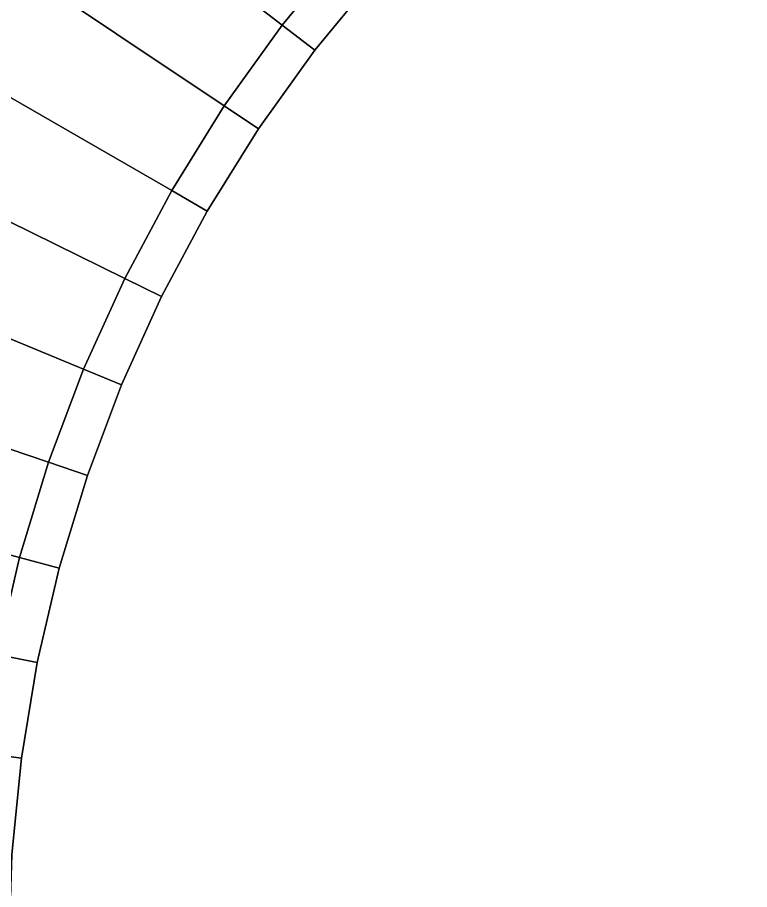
# Model space of a CAD drawing. Header units: inches. Extents: x -21257 to 11444, y 0 to 8704.
# Drawn here: x 6423.02 to 6440.81, y 1250.35 to 1271.56 of the extents above; entities that cross this region are included whole.
import ezdxf

# ---------------------------------------------------------------- set-up
doc = ezdxf.new("R2010")
doc.units = ezdxf.units.IN
doc.header["$MEASUREMENT"] = 0
for name, color, linetype in [('600-CONV-LAYOUT-LOWER', 3, 'Continuous'), ('HYFRAMES', 7, 'Continuous'), ('HYSURFACE', 7, 'Continuous')]:
    doc.layers.add(name, color=color, linetype=linetype)

# ---------------------------------------------------------------- blocks, each defined once
blk = doc.blocks.new('*U25')
at = {"layer": 'HYFRAMES', "color": 0}
mesh = blk.add_polyface(dxfattribs=at)
corners = [(0, 12, -0.312), (3.924, 11.872, -0.75), (7.832, 11.487, -1.188), (11.705, 10.847, -1.625), (15.529, 9.956, -2.062), (19.286, 8.816, -2.5), (22.961, 7.433, -2.938), (26.537, 5.812, -3.375), (30, 3.962, -3.812), (33.334, 1.888, -4.25), (36.526, -0.399, -4.688), (39.561, -2.89, -5.125), (42.426, -5.574, -5.562), (45.11, -8.439, -6), (47.601, -11.474, -6.438), (49.888, -14.666, -6.875), (51.962, -18, -7.312), (0, 11, -0.312), (3.859, 10.874, -0.75), (7.701, 10.495, -1.188), (11.51, 9.866, -1.625), (15.27, 8.99, -2.062), (18.965, 7.869, -2.5), (22.578, 6.509, -2.938), (26.095, 4.915, -3.375), (29.5, 3.095, -3.812), (32.779, 1.057, -4.25), (35.917, -1.192, -4.688), (38.901, -3.641, -5.125), (41.719, -6.281, -5.562), (44.359, -9.099, -6), (46.808, -12.083, -6.438), (49.057, -15.221, -6.875), (51.095, -18.5, -7.312), (0, 11, -2.812), (3.859, 10.874, -3.25), (7.701, 10.495, -3.688), (11.51, 9.866, -4.125), (15.27, 8.99, -4.562), (18.965, 7.869, -5), (22.578, 6.509, -5.438), (26.095, 4.915, -5.875), (29.5, 3.095, -6.312), (32.779, 1.057, -6.75), (35.917, -1.192, -7.188), (38.901, -3.641, -7.625), (41.719, -6.281, -8.062), (44.359, -9.099, -8.5), (46.808, -12.083, -8.938), (49.057, -15.221, -9.375), (51.095, -18.5, -9.812), (0, 12, -2.812), (3.924, 11.872, -3.25), (7.832, 11.487, -3.688), (11.705, 10.847, -4.125), (15.529, 9.956, -4.562), (19.286, 8.816, -5), (22.961, 7.433, -5.438), (26.537, 5.812, -5.875), (30, 3.962, -6.312), (33.334, 1.888, -6.75), (36.526, -0.399, -7.188), (39.561, -2.89, -7.625), (42.426, -5.574, -8.062), (45.11, -8.439, -8.5), (47.601, -11.474, -8.938), (49.888, -14.666, -9.375), (51.962, -18, -9.812)]
mesh.append_faces([[corners[k] for k in face] for face in [(49, 66, 67, 50), (32, 49, 50, 33), (15, 32, 33, 16)]], dxfattribs={"vtx0": -1, "color": 0})
mesh.append_faces([[corners[k] for k in face] for face in [(48, 65, 66, 49), (47, 64, 65, 48), (46, 63, 64, 47), (45, 62, 63, 46), (44, 61, 62, 45), (43, 60, 61, 44), (42, 59, 60, 43), (41, 58, 59, 42), (40, 57, 58, 41), (39, 56, 57, 40), (38, 55, 56, 39), (37, 54, 55, 38), (36, 53, 54, 37), (35, 52, 53, 36), (31, 48, 49, 32), (30, 47, 48, 31), (29, 46, 47, 30), (28, 45, 46, 29), (27, 44, 45, 28), (26, 43, 44, 27), (25, 42, 43, 26), (24, 41, 42, 25), (23, 40, 41, 24), (22, 39, 40, 23), (21, 38, 39, 22), (20, 37, 38, 21), (19, 36, 37, 20), (18, 35, 36, 19), (14, 31, 32, 15), (13, 30, 31, 14), (12, 29, 30, 13), (11, 28, 29, 12), (10, 27, 28, 11), (9, 26, 27, 10), (8, 25, 26, 9), (7, 24, 25, 8), (6, 23, 24, 7), (5, 22, 23, 6), (4, 21, 22, 5), (3, 20, 21, 4), (2, 19, 20, 3), (1, 18, 19, 2)]], dxfattribs={"vtx0": -1, "vtx2": -1, "color": 0})
mesh.append_faces([[corners[k] for k in face] for face in [(34, 51, 52, 35), (17, 34, 35, 18), (0, 17, 18, 1)]], dxfattribs={"vtx2": -1, "color": 0})
mesh = blk.add_polyface(dxfattribs=at)
corners = [(0, -12, -0.312), (2.355, -12.077, -0.75), (4.699, -12.308, -1.188), (7.023, -12.692, -1.625), (9.317, -13.227, -2.062), (11.572, -13.911, -2.5), (13.777, -14.74, -2.938), (15.922, -15.713, -3.375), (18, -16.823, -3.812), (20.001, -18.067, -4.25), (21.915, -19.439, -4.688), (23.736, -20.934, -5.125), (25.456, -22.544, -5.562), (27.066, -24.264, -6), (28.561, -26.085, -6.438), (29.933, -27.999, -6.875), (31.177, -30, -7.312), (0, -11, -0.312), (2.42, -11.079, -0.75), (4.829, -11.317, -1.188), (7.218, -11.711, -1.625), (9.576, -12.261, -2.062), (11.893, -12.964, -2.5), (14.159, -13.816, -2.938), (16.365, -14.816, -3.375), (18.5, -15.957, -3.812), (20.556, -17.236, -4.25), (22.524, -18.646, -4.688), (24.396, -20.182, -5.125), (26.163, -21.837, -5.562), (27.818, -23.604, -6), (29.354, -25.476, -6.438), (30.764, -27.444, -6.875), (32.043, -29.5, -7.312), (0, -11, -2.812), (2.42, -11.079, -3.25), (4.829, -11.317, -3.688), (7.218, -11.711, -4.125), (9.576, -12.261, -4.562), (11.893, -12.964, -5), (14.159, -13.816, -5.438), (16.365, -14.816, -5.875), (18.5, -15.957, -6.312), (20.556, -17.236, -6.75), (22.524, -18.646, -7.188), (24.396, -20.182, -7.625), (26.163, -21.837, -8.062), (27.818, -23.604, -8.5), (29.354, -25.476, -8.938), (30.764, -27.444, -9.375), (32.043, -29.5, -9.812), (0, -12, -2.812), (2.355, -12.077, -3.25), (4.699, -12.308, -3.688), (7.023, -12.692, -4.125), (9.317, -13.227, -4.562), (11.572, -13.911, -5), (13.777, -14.74, -5.438), (15.922, -15.713, -5.875), (18, -16.823, -6.312), (20.001, -18.067, -6.75), (21.915, -19.439, -7.188), (23.736, -20.934, -7.625), (25.456, -22.544, -8.062), (27.066, -24.264, -8.5), (28.561, -26.085, -8.938), (29.933, -27.999, -9.375), (31.177, -30, -9.812)]
mesh.append_faces([[corners[k] for k in face] for face in [(49, 66, 67, 50), (32, 49, 50, 33), (15, 32, 33, 16)]], dxfattribs={"vtx0": -1, "color": 0})
mesh.append_faces([[corners[k] for k in face] for face in [(48, 65, 66, 49), (47, 64, 65, 48), (46, 63, 64, 47), (45, 62, 63, 46), (44, 61, 62, 45), (43, 60, 61, 44), (42, 59, 60, 43), (41, 58, 59, 42), (40, 57, 58, 41), (39, 56, 57, 40), (38, 55, 56, 39), (37, 54, 55, 38), (36, 53, 54, 37), (35, 52, 53, 36), (31, 48, 49, 32), (30, 47, 48, 31), (29, 46, 47, 30), (28, 45, 46, 29), (27, 44, 45, 28), (26, 43, 44, 27), (25, 42, 43, 26), (24, 41, 42, 25), (23, 40, 41, 24), (22, 39, 40, 23), (21, 38, 39, 22), (20, 37, 38, 21), (19, 36, 37, 20), (18, 35, 36, 19), (14, 31, 32, 15), (13, 30, 31, 14), (12, 29, 30, 13), (11, 28, 29, 12), (10, 27, 28, 11), (9, 26, 27, 10), (8, 25, 26, 9), (7, 24, 25, 8), (6, 23, 24, 7), (5, 22, 23, 6), (4, 21, 22, 5), (3, 20, 21, 4), (2, 19, 20, 3), (1, 18, 19, 2)]], dxfattribs={"vtx0": -1, "vtx2": -1, "color": 0})
mesh.append_faces([[corners[k] for k in face] for face in [(34, 51, 52, 35), (17, 34, 35, 18), (0, 17, 18, 1)]], dxfattribs={"vtx2": -1, "color": 0})
at = {"layer": 'HYSURFACE', "color": 0}
mesh = blk.add_polyface(dxfattribs=at)
corners = [(0, 11), (3.859, 10.874, -0.438), (7.701, 10.495, -0.875), (11.51, 9.866, -1.312), (15.27, 8.99, -1.75), (18.965, 7.869, -2.188), (22.578, 6.509, -2.625), (26.095, 4.915, -3.062), (29.5, 3.095, -3.5), (32.779, 1.057, -3.938), (35.917, -1.192, -4.375), (38.901, -3.641, -4.812), (41.719, -6.281, -5.25), (44.359, -9.099, -5.688), (46.808, -12.083, -6.125), (49.057, -15.221, -6.562), (51.095, -18.5, -7), (0, -11), (2.42, -11.079, -0.438), (4.829, -11.317, -0.875), (7.218, -11.711, -1.312), (9.576, -12.261, -1.75), (11.893, -12.964, -2.188), (14.159, -13.816, -2.625), (16.365, -14.816, -3.062), (18.5, -15.957, -3.5), (20.556, -17.236, -3.938), (22.524, -18.646, -4.375), (24.396, -20.182, -4.812), (26.163, -21.837, -5.25), (27.818, -23.604, -5.688), (29.354, -25.476, -6.125), (30.764, -27.444, -6.562), (32.043, -29.5, -7)]
mesh.append_faces([[corners[k] for k in face] for face in [(15, 32, 33, 16), (14, 31, 32, 15), (13, 30, 31, 14), (12, 29, 30, 13), (11, 28, 29, 12), (10, 27, 28, 11), (9, 26, 27, 10), (8, 25, 26, 9), (7, 24, 25, 8), (6, 23, 24, 7), (5, 22, 23, 6), (4, 21, 22, 5), (3, 20, 21, 4), (2, 19, 20, 3), (1, 18, 19, 2), (0, 17, 18, 1)]], dxfattribs={"vtx0": -1, "vtx2": -1, "color": 0})

msp = doc.modelspace()

# ---------------------------------------------------------------- block references
at = {"layer": '600-CONV-LAYOUT-LOWER', "xscale": -1, "rotation": 29.99998930052499}
msp.add_blockref('*U25', (6434.813, 1290.418, -181.5), dxfattribs=at)

doc.saveas('drawing.dxf')
